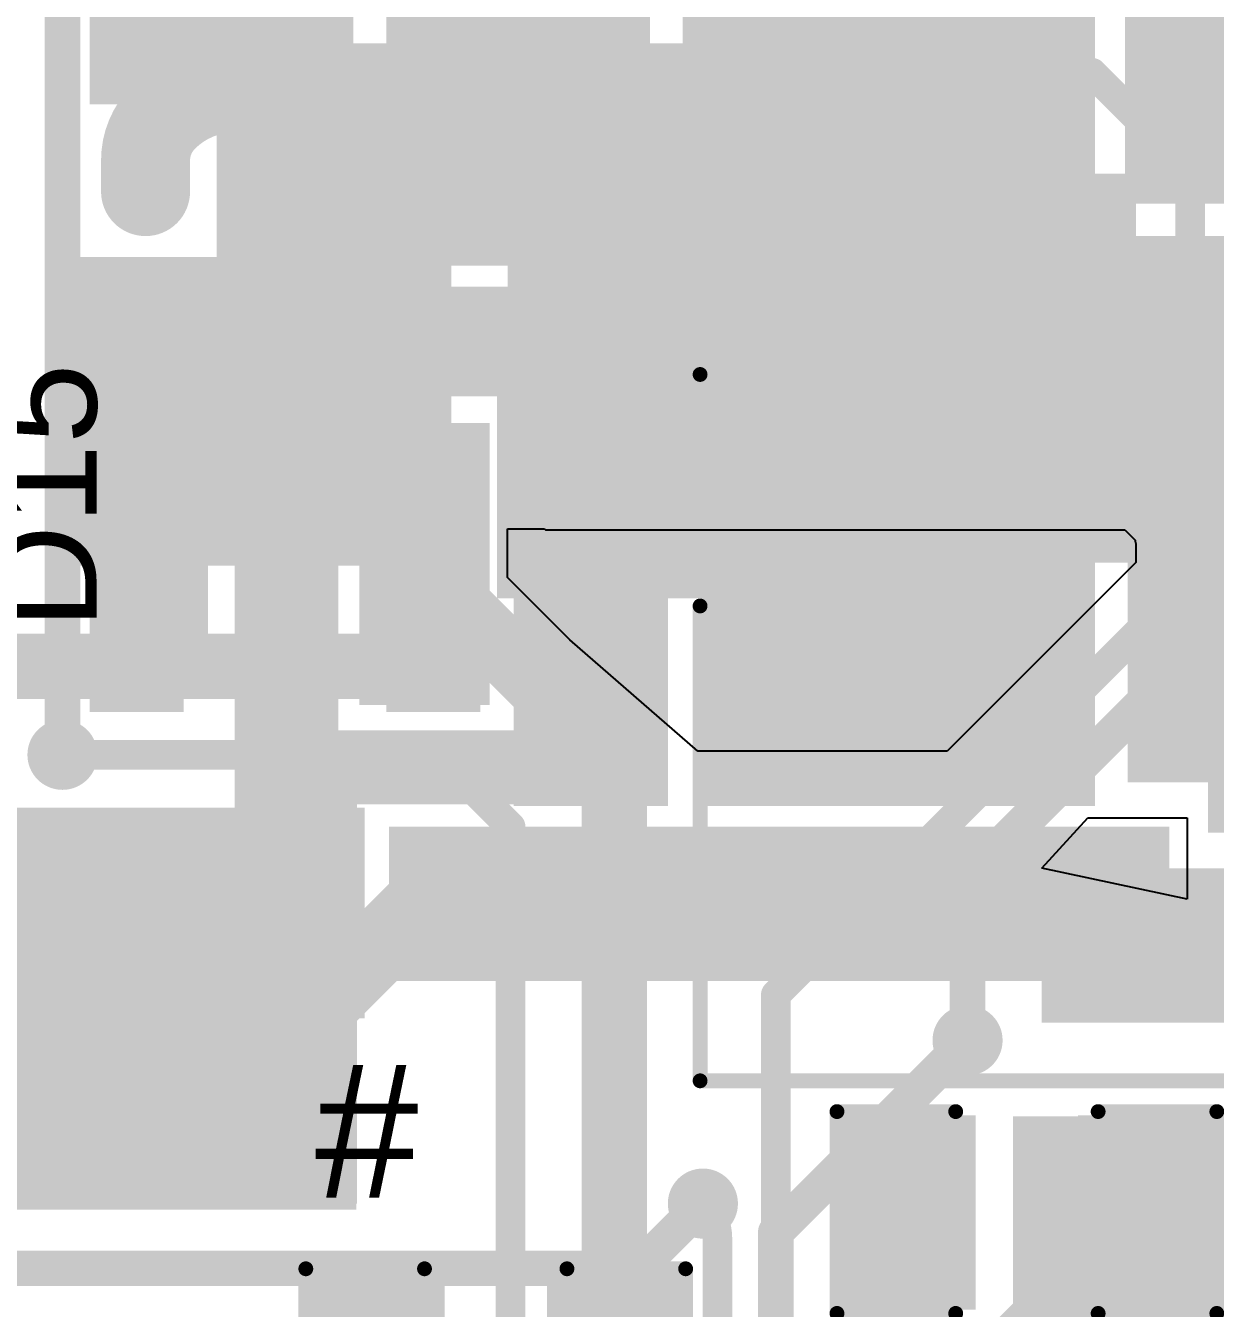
# Model space of a CAD drawing. Header units: millimetres. Extents: x -35.7 to 35.7, y -3.2 to 68.2.
# Drawn here: x 4.64 to 14.82, y 23.61 to 34.59 of the extents above; entities that cross this region are included whole.
import ezdxf

# ---------------------------------------------------------------- set-up
doc = ezdxf.new("R2010")
doc.units = ezdxf.units.MM
for name, color, linetype in [('BottomLayer', 5, 'Continuous'), ('BottomPaste', 16, 'Continuous'), ('BottomSolder', 6, 'Continuous'), ('Mechanical2', 216, 'Continuous'), ('TopLayer', 1, 'Continuous'), ('TopOverlay', 2, 'Continuous'), ('TopPaste', 8, 'Continuous'), ('TopSolder', 216, 'Continuous'), ('ViaHoleLayer', 16, 'Continuous')]:
    doc.layers.add(name, color=color, linetype=linetype)
doc.styles.add('Arial', font='', dxfattribs={"height": 0.2})
doc.styles.get('Arial').set_extended_font_data('Arial')

# ---------------------------------------------------------------- blocks, each defined once
blk = doc.blocks.new('RES0603_B_42')
at = {"layer": 'BottomLayer'}
for points in [[(-1.143, -0.4445), (-1.143, 0.4445), (-0.3810000000000001, 0.4445), (-0.3809999999999999, -0.4445)], [(0.3810000000000001, -0.4445), (0.3809999999999999, 0.4445), (1.143, 0.4445), (1.143, -0.4445)]]:
    blk.add_hatch(color=5, dxfattribs=at).paths.add_polyline_path(points)
at = {"layer": 'BottomPaste'}
for points in [[(-1.143, -0.4445), (-1.143, 0.4445), (-0.3810000000000001, 0.4445), (-0.3809999999999999, -0.4445)], [(0.3810000000000001, -0.4445), (0.3809999999999999, 0.4445), (1.143, 0.4445), (1.143, -0.4445)]]:
    blk.add_hatch(color=16, dxfattribs=at).paths.add_polyline_path(points)
at = {"layer": 'BottomSolder'}
for points in [[(-1.2446, -0.5461), (-1.2446, 0.5460999999999999), (-0.2794, 0.5461), (-0.2793999999999999, -0.5460999999999999)], [(0.2794, -0.5461), (0.2793999999999999, 0.5460999999999999), (1.2446, 0.5461), (1.2446, -0.5460999999999999)]]:
    blk.add_hatch(color=6, dxfattribs=at).paths.add_polyline_path(points)
blk = doc.blocks.new('RES0603_B_46')
at = {"layer": 'BottomLayer'}
for points in [[(-1.143, -0.4445), (-1.143, 0.4445), (-0.3810000000000001, 0.4445), (-0.3809999999999999, -0.4445)], [(0.3810000000000001, -0.4445), (0.3809999999999999, 0.4445), (1.143, 0.4445), (1.143, -0.4445)]]:
    blk.add_hatch(color=5, dxfattribs=at).paths.add_polyline_path(points)
at = {"layer": 'BottomPaste'}
for points in [[(-1.143, -0.4445), (-1.143, 0.4445), (-0.3810000000000001, 0.4445), (-0.3809999999999999, -0.4445)], [(0.3810000000000001, -0.4445), (0.3809999999999999, 0.4445), (1.143, 0.4445), (1.143, -0.4445)]]:
    blk.add_hatch(color=16, dxfattribs=at).paths.add_polyline_path(points)
at = {"layer": 'BottomSolder'}
for points in [[(-1.2446, -0.5461), (-1.2446, 0.5460999999999999), (-0.2794, 0.5461), (-0.2793999999999999, -0.5460999999999999)], [(0.2794, -0.5461), (0.2793999999999999, 0.5460999999999999), (1.2446, 0.5461), (1.2446, -0.5460999999999999)]]:
    blk.add_hatch(color=6, dxfattribs=at).paths.add_polyline_path(points)
blk = doc.blocks.new('AO4882_MS_B_50')
at = {"layer": 'BottomLayer'}
for points in [[(-3.70000022, 2.2049994), (-1.49999954, 2.2049994), (-1.49999954, 1.6050006), (-3.70000022, 1.6050006)], [(1.49999954, 2.2049994), (3.70000022, 2.2049994), (3.70000022, 1.6050006), (1.49999954, 1.6050006)], [(-3.70000022, 0.9349994), (-1.49999954, 0.9349994), (-1.49999954, 0.3350006), (-3.70000022, 0.3350006)], [(1.49999954, 0.9349994), (3.70000022, 0.9349994), (3.70000022, 0.3350006), (1.49999954, 0.3350006)], [(-3.70000022, -0.3350006), (-1.49999954, -0.3350006), (-1.49999954, -0.9349994), (-3.70000022, -0.9349994)], [(1.49999954, -0.3350006), (3.70000022, -0.3350006), (3.70000022, -0.9349994), (1.49999954, -0.9349994)], [(-3.70000022, -1.6050006), (-1.49999954, -1.6050006), (-1.49999954, -2.2049994), (-3.70000022, -2.2049994)], [(1.49999954, -1.6050006), (3.70000022, -1.6050006), (3.70000022, -2.2049994), (1.49999954, -2.2049994)]]:
    blk.add_hatch(color=5, dxfattribs=at).paths.add_polyline_path(points)
at = {"layer": 'BottomPaste'}
for points in [[(-3.70000022, 2.2049994), (-1.49999954, 2.2049994), (-1.49999954, 1.6050006), (-3.70000022, 1.6050006)], [(1.49999954, 2.2049994), (3.70000022, 2.2049994), (3.70000022, 1.6050006), (1.49999954, 1.6050006)], [(-3.70000022, 0.9349994), (-1.49999954, 0.9349994), (-1.49999954, 0.3350006), (-3.70000022, 0.3350006)], [(1.49999954, 0.9349994), (3.70000022, 0.9349994), (3.70000022, 0.3350006), (1.49999954, 0.3350006)], [(-3.70000022, -0.3350006), (-1.49999954, -0.3350006), (-1.49999954, -0.9349994), (-3.70000022, -0.9349994)], [(1.49999954, -0.3350006), (3.70000022, -0.3350006), (3.70000022, -0.9349994), (1.49999954, -0.9349994)], [(-3.70000022, -1.6050006), (-1.49999954, -1.6050006), (-1.49999954, -2.2049994), (-3.70000022, -2.2049994)], [(1.49999954, -1.6050006), (3.70000022, -1.6050006), (3.70000022, -2.2049994), (1.49999954, -2.2049994)]]:
    blk.add_hatch(color=16, dxfattribs=at).paths.add_polyline_path(points)
at = {"layer": 'BottomSolder'}
for points in [[(-3.80160022, 2.3065994), (-1.39839954, 2.3065994), (-1.39839954, 1.5034006), (-3.80160022, 1.5034006)], [(1.39839954, 2.3065994), (3.80160022, 2.3065994), (3.80160022, 1.5034006), (1.39839954, 1.5034006)], [(-3.80160022, 1.0365994), (-1.39839954, 1.0365994), (-1.39839954, 0.2334006), (-3.80160022, 0.2334006)], [(1.39839954, 1.0365994), (3.80160022, 1.0365994), (3.80160022, 0.2334006), (1.39839954, 0.2334006)], [(-3.80160022, -0.2334006), (-1.39839954, -0.2334006), (-1.39839954, -1.0365994), (-3.80160022, -1.0365994)], [(1.39839954, -0.2334006), (3.80160022, -0.2334006), (3.80160022, -1.0365994), (1.39839954, -1.0365994)], [(-3.80160022, -1.5034006), (-1.39839954, -1.5034006), (-1.39839954, -2.3065994), (-3.80160022, -2.3065994)], [(1.39839954, -1.5034006), (3.80160022, -1.5034006), (3.80160022, -2.3065994), (1.39839954, -2.3065994)]]:
    blk.add_hatch(color=6, dxfattribs=at).paths.add_polyline_path(points)
blk = doc.blocks.new('CRS01_TE85L_Q_M__B_58')
at = {"layer": 'BottomLayer'}
for points in [[(-1.99999727, 0.6000000699999999), (-0.79999713, 0.6000000699999999), (-0.79999713, -0.6000000699999999), (-1.99999727, -0.6000000699999999)], [(0.8000022099999999, 0.6000000699999999), (2.00000235, 0.6000000699999999), (2.00000235, -0.6000000699999999), (0.8000022099999999, -0.6000000699999999)]]:
    blk.add_hatch(color=5, dxfattribs=at).paths.add_polyline_path(points)
at = {"layer": 'BottomPaste'}
for points in [[(-1.99999727, 0.6000000699999999), (-0.79999713, 0.6000000699999999), (-0.79999713, -0.6000000699999999), (-1.99999727, -0.6000000699999999)], [(0.8000022099999999, 0.6000000699999999), (2.00000235, 0.6000000699999999), (2.00000235, -0.6000000699999999), (0.8000022099999999, -0.6000000699999999)]]:
    blk.add_hatch(color=16, dxfattribs=at).paths.add_polyline_path(points)
at = {"layer": 'BottomSolder'}
for points in [[(-2.10159727, 0.7016000699999999), (-0.69839713, 0.7016000699999999), (-0.69839713, -0.7016000699999999), (-2.10159727, -0.7016000699999999)], [(0.69840221, 0.7016000699999999), (2.10160235, 0.7016000699999999), (2.10160235, -0.7016000699999999), (0.69840221, -0.7016000699999999)]]:
    blk.add_hatch(color=6, dxfattribs=at).paths.add_polyline_path(points)
blk = doc.blocks.new('CAP0805_70')
at = {"layer": 'TopLayer'}
for points in [[(-1.524, 0.7619999999999999), (-0.508, 0.7619999999999999), (-0.508, -0.7619999999999999), (-1.524, -0.7619999999999999)], [(0.508, 0.7619999999999999), (1.524, 0.7619999999999999), (1.524, -0.7619999999999999), (0.508, -0.7619999999999999)]]:
    blk.add_hatch(color=1, dxfattribs=at).paths.add_polyline_path(points)
at = {"layer": 'TopPaste'}
for points in [[(-1.524, 0.7619999999999999), (-0.508, 0.7619999999999999), (-0.508, -0.7619999999999999), (-1.524, -0.7619999999999999)], [(0.508, 0.7619999999999999), (1.524, 0.7619999999999999), (1.524, -0.7619999999999999), (0.508, -0.7619999999999999)]]:
    blk.add_hatch(color=8, dxfattribs=at).paths.add_polyline_path(points)
at = {"layer": 'TopSolder'}
for points in [[(-1.59399986, 0.8319998599999999), (-0.4380001399999999, 0.8319998599999999), (-0.4380001399999999, -0.8319998599999999), (-1.59399986, -0.8319998599999999)], [(0.4380001399999999, 0.8319998599999999), (1.59399986, 0.8319998599999999), (1.59399986, -0.8319998599999999), (0.4380001399999999, -0.8319998599999999)]]:
    blk.add_hatch(color=216, dxfattribs=at).paths.add_polyline_path(points)
at = {"layer": 'TopOverlay', "const_width": 0.127}
for points in [[(-1.6256, -0.8636), (-1.6256, 0.8636)], [(-1.6256, 0.8636), (-0.6096, 0.8636)], [(0.6096, 0.8636), (1.6256, 0.8636)], [(1.6256, -0.8636), (1.6256, 0.8636)], [(-1.6256, -0.8636), (-0.6096, -0.8636)], [(0.6096, -0.8636), (1.6256, -0.8636)]]:
    blk.add_lwpolyline(points, dxfattribs=at)
at = {"layer": 'TopOverlay', "const_width": 0.0635}
for points in [[(-1.65735, 0.8636, 1), (-1.59385, 0.8636, 1)], [(-1.65735, 0.8636, 1), (-1.59385, 0.8636, 1)], [(-0.64135, 0.8636, 1), (-0.57785, 0.8636, 1)], [(0.57785, 0.8636, 1), (0.64135, 0.8636, 1)], [(1.59385, 0.8636, 1), (1.65735, 0.8636, 1)], [(1.59385, 0.8636, 1), (1.65735, 0.8636, 1)], [(-1.65735, -0.8636, 1), (-1.59385, -0.8636, 1)], [(-1.65735, -0.8636, 1), (-1.59385, -0.8636, 1)], [(-0.64135, -0.8636, 1), (-0.57785, -0.8636, 1)], [(0.57785, -0.8636, 1), (0.64135, -0.8636, 1)], [(1.59385, -0.8636, 1), (1.65735, -0.8636, 1)], [(1.59385, -0.8636, 1), (1.65735, -0.8636, 1)]]:
    blk.add_lwpolyline(points, format="xyb", close=True, dxfattribs=at)
blk = doc.blocks.new('CAP0805_71')
at = {"layer": 'TopLayer'}
for points in [[(-1.524, 0.7619999999999999), (-0.508, 0.7619999999999999), (-0.508, -0.7619999999999999), (-1.524, -0.7619999999999999)], [(0.508, 0.7619999999999999), (1.524, 0.7619999999999999), (1.524, -0.7619999999999999), (0.508, -0.7619999999999999)]]:
    blk.add_hatch(color=1, dxfattribs=at).paths.add_polyline_path(points)
at = {"layer": 'TopPaste'}
for points in [[(-1.524, 0.7619999999999999), (-0.508, 0.7619999999999999), (-0.508, -0.7619999999999999), (-1.524, -0.7619999999999999)], [(0.508, 0.7619999999999999), (1.524, 0.7619999999999999), (1.524, -0.7619999999999999), (0.508, -0.7619999999999999)]]:
    blk.add_hatch(color=8, dxfattribs=at).paths.add_polyline_path(points)
at = {"layer": 'TopSolder'}
for points in [[(-1.59399986, 0.8319998599999999), (-0.4380001399999999, 0.8319998599999999), (-0.4380001399999999, -0.8319998599999999), (-1.59399986, -0.8319998599999999)], [(0.4380001399999999, 0.8319998599999999), (1.59399986, 0.8319998599999999), (1.59399986, -0.8319998599999999), (0.4380001399999999, -0.8319998599999999)]]:
    blk.add_hatch(color=216, dxfattribs=at).paths.add_polyline_path(points)
at = {"layer": 'TopOverlay', "const_width": 0.127}
for points in [[(-0.6096, 0.8636), (-1.6256, 0.8636)], [(-1.6256, 0.8636), (-1.6256, -0.8636)], [(1.6256, 0.8636), (0.6096, 0.8636)], [(1.6256, 0.8636), (1.6256, -0.8636)], [(-0.6096, -0.8636), (-1.6256, -0.8636)], [(1.6256, -0.8636), (0.6096, -0.8636)]]:
    blk.add_lwpolyline(points, dxfattribs=at)
at = {"layer": 'TopOverlay', "const_width": 0.0635}
for points in [[(-1.65735, 0.8636, 1), (-1.59385, 0.8636, 1)], [(-1.65735, 0.8636, 1), (-1.59385, 0.8636, 1)], [(-0.64135, 0.8636, 1), (-0.57785, 0.8636, 1)], [(0.57785, 0.8636, 1), (0.64135, 0.8636, 1)], [(1.59385, 0.8636, 1), (1.65735, 0.8636, 1)], [(1.59385, 0.8636, 1), (1.65735, 0.8636, 1)], [(-1.65735, -0.8636, 1), (-1.59385, -0.8636, 1)], [(-1.65735, -0.8636, 1), (-1.59385, -0.8636, 1)], [(-0.64135, -0.8636, 1), (-0.57785, -0.8636, 1)], [(0.57785, -0.8636, 1), (0.64135, -0.8636, 1)], [(1.59385, -0.8636, 1), (1.65735, -0.8636, 1)], [(1.59385, -0.8636, 1), (1.65735, -0.8636, 1)]]:
    blk.add_lwpolyline(points, format="xyb", close=True, dxfattribs=at)
blk = doc.blocks.new('VKME1451J221MV_105')
at = {"layer": 'TopLayer'}
blk.add_hatch(color=1, dxfattribs=at).paths.add_polyline_path([(-2.2498685, -0.8250047000000001), (-6.749859499999999, -0.8250046999999997), (-6.749859499999999, 0.8250047000000001), (-2.2498685, 0.8250046999999997)])
at = {"layer": 'TopPaste'}
blk.add_hatch(color=8, dxfattribs=at).paths.add_polyline_path([(-2.2498685, -0.8250047000000001), (-6.749859499999999, -0.8250046999999997), (-6.749859499999999, 0.8250047000000001), (-2.2498685, 0.8250046999999997)])
at = {"layer": 'TopSolder'}
blk.add_hatch(color=216, dxfattribs=at).paths.add_polyline_path([(-2.1482685, -0.9266047000000003), (-6.8514595, -0.9266046999999996), (-6.8514595, 0.9266047000000003), (-2.1482685, 0.9266046999999996)])
at = {"layer": 'TopOverlay', "const_width": 0.127}
for points in [[(-5.11202432, 0.9905999999999999), (-5.11202432, 5.0546)], [(-5.11202432, -5.0546), (-5.11202432, -0.9905999999999999)], [(-5.11202432, -5.0546), (2.69466568, -5.0546)]]:
    blk.add_lwpolyline(points, dxfattribs=at)
at = {"layer": 'TopOverlay', "const_width": 0.0635}
for points in [[(-5.143774319999999, 0.9905999999999999, 1), (-5.080274319999999, 0.9905999999999999, 1)], [(-5.143774319999999, -0.9905999999999999, 1), (-5.080274319999999, -0.9905999999999999, 1)], [(-5.143774319999999, -5.0546, 1), (-5.080274319999999, -5.0546, 1)], [(-5.143774319999999, -5.0546, 1), (-5.080274319999999, -5.0546, 1)]]:
    blk.add_lwpolyline(points, format="xyb", close=True, dxfattribs=at)
blk = doc.blocks.new('RES_2512_B_146')
at = {"layer": 'BottomLayer'}
for points in [[(-4.04999825, 1.70000041), (-2.44999891, 1.70000041), (-2.44999891, -1.70000041), (-4.04999825, -1.70000041)], [(2.45000145, 1.70000041), (4.050000789999999, 1.70000041), (4.050000789999999, -1.70000041), (2.45000145, -1.70000041)]]:
    blk.add_hatch(color=5, dxfattribs=at).paths.add_polyline_path(points)
at = {"layer": 'BottomPaste'}
for points in [[(-4.04999825, 1.70000041), (-2.44999891, 1.70000041), (-2.44999891, -1.70000041), (-4.04999825, -1.70000041)], [(2.45000145, 1.70000041), (4.050000789999999, 1.70000041), (4.050000789999999, -1.70000041), (2.45000145, -1.70000041)]]:
    blk.add_hatch(color=16, dxfattribs=at).paths.add_polyline_path(points)
at = {"layer": 'BottomSolder'}
for points in [[(-4.15159825, 1.80160041), (-2.34839891, 1.80160041), (-2.34839891, -1.80160041), (-4.15159825, -1.80160041)], [(2.34840145, 1.80160041), (4.15160079, 1.80160041), (4.15160079, -1.80160041), (2.34840145, -1.80160041)]]:
    blk.add_hatch(color=6, dxfattribs=at).paths.add_polyline_path(points)

msp = doc.modelspace()

# ---------------------------------------------------------------- hatches: boundary and pattern name
at = {"layer": 'BottomLayer'}
for points in [[(5.2832, 34.0106), (7.442199999999999, 34.0106), (7.442199999999999, 36.8046), (5.2832, 36.8046)], [(7.772399999999999, 32.5374), (9.9822, 32.5374), (9.9822, 36.3474), (7.772399999999999, 36.3474)], [(10.2616, 33.0697586), (13.7922, 33.0697586), (13.7922, 35.5346), (10.2616, 35.5346)], [(14.0462, 33.0697586), (18.0594, 33.0697586), (18.0594, 35.5346), (14.0462, 35.5346)], [(6.2738, 32.5374), (9.9822, 32.5374), (9.9822, 33.7312), (6.2738, 33.7312)], [(10.414, 27.9146), (13.7922, 27.9146), (13.7922, 32.7914), (10.414, 32.7914)], [(14.0716, 28.1178), (18.0086, 28.1178), (18.0086, 32.7914), (14.0716, 32.7914)], [(14.7574, 27.686), (18.0848, 27.686), (18.0848, 32.7914), (14.7574, 32.7914)], [(5.2832, 28.829), (6.1976, 28.829), (6.1976, 32.3596), (5.2832, 32.3596)], [(10.99820254, 31.41979746), (10.99820254, 32.35959746), (5.30860254, 32.35959746), (5.30860254, 31.41979746)], [(6.4262, 26.2128), (7.315199999999999, 26.2128), (7.315199999999999, 31.242), (6.4262, 31.242)], [(7.492999999999999, 28.7782), (8.6106, 28.7782), (8.6106, 31.1912), (7.492999999999999, 31.1912)], [(8.813799999999999, 27.9146), (10.1346, 27.9146), (10.1346, 31.1912), (8.813799999999999, 31.1912)], [(7.472845099999999, 24.51100254), (7.472845099999999, 27.97680206), (6.42619746, 27.97680206), (6.42619746, 24.51100254)], [(7.467599999999999, 24.4602), (7.467599999999999, 27.79899952), (3.9624, 27.79899952), (3.9624, 24.4602)], [(7.746999999999999, 26.416), (14.4272, 26.416), (14.4272, 27.7368), (7.746999999999999, 27.7368)]]:
    msp.add_hatch(color=5, dxfattribs=at).paths.add_polyline_path(points)
h = msp.add_hatch(color=5, dxfattribs=at)
edge = h.paths.add_edge_path()
edge.add_arc((11.5824, 34.1884), 0.2999994, 0, 360)
h = msp.add_hatch(color=5, dxfattribs=at)
edge = h.paths.add_edge_path()
edge.add_arc((5.6642, 33.1724), 0.2999994, 0, 360)
h = msp.add_hatch(color=5, dxfattribs=at)
edge = h.paths.add_edge_path()
edge.add_arc((6.604, 33.02), 0.2999994, 0, 360)
h = msp.add_hatch(color=5, dxfattribs=at)
edge = h.paths.add_edge_path()
edge.add_arc((7.264399999999999, 33.02), 0.2999994, 0, 360)
h = msp.add_hatch(color=5, dxfattribs=at)
edge = h.paths.add_edge_path()
edge.add_arc((7.924799999999999, 33.02), 0.2999994, 0, 360)
h = msp.add_hatch(color=5, dxfattribs=at)
edge = h.paths.add_edge_path()
edge.add_arc((7.792999399999999, 29.109162), 0.2999994, 0, 360)
h = msp.add_hatch(color=5, dxfattribs=at)
edge = h.paths.add_edge_path()
edge.add_arc((4.953, 28.3519626), 0.2999994, 0, 360)
h = msp.add_hatch(color=5, dxfattribs=at)
edge = h.paths.add_edge_path()
edge.add_arc((8.102599999999999, 27.1526), 0.2999994, 0, 360)
h = msp.add_hatch(color=5, dxfattribs=at)
edge = h.paths.add_edge_path()
edge.add_arc((13.9954, 27.1526), 0.2999994, 0, 360)
h = msp.add_hatch(color=5, dxfattribs=at)
edge = h.paths.add_edge_path()
edge.add_arc((12.7, 25.908), 0.2999994, 0, 360)
h = msp.add_hatch(color=5, dxfattribs=at)
edge = h.paths.add_edge_path()
edge.add_arc((10.4345994, 24.511), 0.2999994, 0, 360)
at = {"layer": 'BottomSolder'}
h = msp.add_hatch(color=6, dxfattribs=at)
edge = h.paths.add_edge_path()
edge.add_arc((11.5824, 34.1884), 0.1499997, 0, 360)
h = msp.add_hatch(color=6, dxfattribs=at)
edge = h.paths.add_edge_path()
edge.add_arc((5.6642, 33.1724), 0.1499997, 0, 360)
h = msp.add_hatch(color=6, dxfattribs=at)
edge = h.paths.add_edge_path()
edge.add_arc((6.604, 33.02), 0.1499997, 0, 360)
h = msp.add_hatch(color=6, dxfattribs=at)
edge = h.paths.add_edge_path()
edge.add_arc((7.264399999999999, 33.02), 0.1499997, 0, 360)
h = msp.add_hatch(color=6, dxfattribs=at)
edge = h.paths.add_edge_path()
edge.add_arc((7.924799999999999, 33.02), 0.1499997, 0, 360)
h = msp.add_hatch(color=6, dxfattribs=at)
edge = h.paths.add_edge_path()
edge.add_arc((7.792999399999999, 29.109162), 0.1499997, 0, 360)
h = msp.add_hatch(color=6, dxfattribs=at)
edge = h.paths.add_edge_path()
edge.add_arc((4.953, 28.3519626), 0.1499997, 0, 360)
h = msp.add_hatch(color=6, dxfattribs=at)
edge = h.paths.add_edge_path()
edge.add_arc((8.102599999999999, 27.1526), 0.1499997, 0, 360)
h = msp.add_hatch(color=6, dxfattribs=at)
edge = h.paths.add_edge_path()
edge.add_arc((13.9954, 27.1526), 0.1499997, 0, 360)
h = msp.add_hatch(color=6, dxfattribs=at)
edge = h.paths.add_edge_path()
edge.add_arc((12.7, 25.908), 0.1499997, 0, 360)
h = msp.add_hatch(color=6, dxfattribs=at)
edge = h.paths.add_edge_path()
edge.add_arc((10.4345994, 24.511), 0.1499997, 0, 360)
at = {"layer": 'TopLayer'}
h = msp.add_hatch(color=1, dxfattribs=at)
edge = h.paths.add_edge_path()
edge.add_arc((11.5824, 34.1884), 0.2999994, 0, 360)
for points in [[(8.762999999999998, 29.9974), (11.049, 29.9974), (11.049, 34.4424), (8.762999999999998, 34.4424)], [(6.35, 30.8356), (8.2804, 30.8356), (8.2804, 33.35019999999999), (6.35, 33.35019999999999)], [(8.7884, 29.99739746), (14.14061688, 29.99739746), (14.14061688, 33.32479746), (8.7884, 33.32479746)], [(8.28040254, 29.97200254), (8.28040254, 32.61360254), (4.97840254, 32.61360254), (4.97840254, 29.97200254)], [(13.335, 26.0604), (20.8026, 26.0604), (20.8026, 27.3812), (13.335, 27.3812)], [(13.08824408, 23.5298361), (14.7574, 23.5298361), (14.7574, 25.2570361), (13.08824408, 25.2570361)]]:
    msp.add_hatch(color=1, dxfattribs=at).paths.add_polyline_path(points)
h = msp.add_hatch(color=1, dxfattribs=at)
edge = h.paths.add_edge_path()
edge.add_arc((5.6642, 33.1724), 0.2999994, 0, 360)
h = msp.add_hatch(color=1, dxfattribs=at)
edge = h.paths.add_edge_path()
edge.add_arc((6.604, 33.02), 0.2999994, 0, 360)
h = msp.add_hatch(color=1, dxfattribs=at)
edge = h.paths.add_edge_path()
edge.add_arc((7.264399999999999, 33.02), 0.2999994, 0, 360)
h = msp.add_hatch(color=1, dxfattribs=at)
edge = h.paths.add_edge_path()
edge.add_arc((7.924799999999999, 33.02), 0.2999994, 0, 360)
h = msp.add_hatch(color=1, dxfattribs=at)
edge = h.paths.add_edge_path()
edge.add_arc((7.792999399999999, 29.109162), 0.2999994, 0, 360)
h = msp.add_hatch(color=1, dxfattribs=at)
edge = h.paths.add_edge_path()
edge.add_arc((4.953, 28.3519626), 0.2999994, 0, 360)
h = msp.add_hatch(color=1, dxfattribs=at)
edge = h.paths.add_edge_path()
edge.add_arc((8.102599999999999, 27.1526), 0.2999994, 0, 360)
h = msp.add_hatch(color=1, dxfattribs=at)
edge = h.paths.add_edge_path()
edge.add_arc((13.9954, 27.1526), 0.2999994, 0, 360)
h = msp.add_hatch(color=1, dxfattribs=at)
edge = h.paths.add_edge_path()
edge.add_arc((12.7, 25.908), 0.2999994, 0, 360)
h = msp.add_hatch(color=1, dxfattribs=at)
edge = h.paths.add_edge_path()
edge.add_arc((10.4345994, 24.511), 0.2999994, 0, 360)
at = {"layer": 'TopSolder'}
h = msp.add_hatch(color=216, dxfattribs=at)
edge = h.paths.add_edge_path()
edge.add_arc((11.5824, 34.1884), 0.1499997, 0, 360)
h = msp.add_hatch(color=216, dxfattribs=at)
edge = h.paths.add_edge_path()
edge.add_arc((5.6642, 33.1724), 0.1499997, 0, 360)
h = msp.add_hatch(color=216, dxfattribs=at)
edge = h.paths.add_edge_path()
edge.add_arc((6.604, 33.02), 0.1499997, 0, 360)
h = msp.add_hatch(color=216, dxfattribs=at)
edge = h.paths.add_edge_path()
edge.add_arc((7.264399999999999, 33.02), 0.1499997, 0, 360)
h = msp.add_hatch(color=216, dxfattribs=at)
edge = h.paths.add_edge_path()
edge.add_arc((7.924799999999999, 33.02), 0.1499997, 0, 360)
h = msp.add_hatch(color=216, dxfattribs=at)
edge = h.paths.add_edge_path()
edge.add_arc((7.792999399999999, 29.109162), 0.1499997, 0, 360)
h = msp.add_hatch(color=216, dxfattribs=at)
edge = h.paths.add_edge_path()
edge.add_arc((4.953, 28.3519626), 0.1499997, 0, 360)
h = msp.add_hatch(color=216, dxfattribs=at)
edge = h.paths.add_edge_path()
edge.add_arc((8.102599999999999, 27.1526), 0.1499997, 0, 360)
h = msp.add_hatch(color=216, dxfattribs=at)
edge = h.paths.add_edge_path()
edge.add_arc((13.9954, 27.1526), 0.1499997, 0, 360)
h = msp.add_hatch(color=216, dxfattribs=at)
edge = h.paths.add_edge_path()
edge.add_arc((12.7, 25.908), 0.1499997, 0, 360)
h = msp.add_hatch(color=216, dxfattribs=at)
edge = h.paths.add_edge_path()
edge.add_arc((10.4345994, 24.511), 0.1499997, 0, 360)
at = {"layer": 'ViaHoleLayer'}
h = msp.add_hatch(color=16, dxfattribs=at)
edge = h.paths.add_edge_path()
edge.add_arc((11.5824, 34.1884), 0.1499997, 0, 360)
h = msp.add_hatch(color=16, dxfattribs=at)
edge = h.paths.add_edge_path()
edge.add_arc((5.6642, 33.1724), 0.1499997, 0, 360)
h = msp.add_hatch(color=16, dxfattribs=at)
edge = h.paths.add_edge_path()
edge.add_arc((6.604, 33.02), 0.1499997, 0, 360)
h = msp.add_hatch(color=16, dxfattribs=at)
edge = h.paths.add_edge_path()
edge.add_arc((7.264399999999999, 33.02), 0.1499997, 0, 360)
h = msp.add_hatch(color=16, dxfattribs=at)
edge = h.paths.add_edge_path()
edge.add_arc((7.924799999999999, 33.02), 0.1499997, 0, 360)
h = msp.add_hatch(color=16, dxfattribs=at)
edge = h.paths.add_edge_path()
edge.add_arc((7.792999399999999, 29.109162), 0.1499997, 0, 360)
h = msp.add_hatch(color=16, dxfattribs=at)
edge = h.paths.add_edge_path()
edge.add_arc((4.953, 28.3519626), 0.1499997, 0, 360)
h = msp.add_hatch(color=16, dxfattribs=at)
edge = h.paths.add_edge_path()
edge.add_arc((8.102599999999999, 27.1526), 0.1499997, 0, 360)
h = msp.add_hatch(color=16, dxfattribs=at)
edge = h.paths.add_edge_path()
edge.add_arc((13.9954, 27.1526), 0.1499997, 0, 360)
h = msp.add_hatch(color=16, dxfattribs=at)
edge = h.paths.add_edge_path()
edge.add_arc((12.7, 25.908), 0.1499997, 0, 360)
h = msp.add_hatch(color=16, dxfattribs=at)
edge = h.paths.add_edge_path()
edge.add_arc((10.4345994, 24.511), 0.1499997, 0, 360)

# ---------------------------------------------------------------- linework, layer by layer
at = {"layer": 'BottomLayer'}
for points, const_width in [([(4.953, 28.3519626), (4.953, 41.0464)], 0.3048), ([(9.440900599999999, 29.8117006), (9.5504, 29.9212)], 0.3809999999999999), ([(9.440900599999999, 28.62038472), (9.440900599999999, 29.8117006)], 0.3809999999999999), ([(9.21771588, 28.3972), (9.440900599999999, 28.62038472)], 0.3809999999999999), ([(7.010400000000001, 28.2448), (9.21771588, 28.2448)], 0.635), ([(5.25416272, 26.99900112), (5.94764368, 26.99900112)], 0.5588), ([(11.0588425, 24.2668425), (12.7, 25.908)], 0.3048), ([(5.257797459999999, 24.91739746), (5.2578, 24.9174)], 0.5588), ([(0.7874, 24.73959746), (5.257797459999999, 24.73959746)], 0.5588), ([(9.880597459999999, 23.95699806), (10.4345994, 24.511)], 0.3048), ([(11.0588425, 22.39296004), (11.0588425, 24.2668425)], 0.3048), ([(1.6002, 23.95699806), (9.880597459999999, 23.95699806)], 0.3048)]:
    msp.add_lwpolyline(points, dxfattribs=dict(at, const_width=const_width))
for points, const_width in [([(9.45515, 29.9212, 1), (9.645649999999998, 29.9212, 1)], 0.1905), ([(9.345650599999999, 29.8117006, 1), (9.536150600000001, 29.8117006, 1)], 0.1905), ([(9.345650599999999, 29.8117006, 1), (9.536150600000001, 29.8117006, 1)], 0.1905), ([(9.345650599999999, 28.62038472, 1), (9.536150600000001, 28.62038472, 1)], 0.1905), ([(9.345650599999999, 28.62038472, 1), (9.536150600000001, 28.62038472, 1)], 0.1905), ([(6.851649999999999, 28.2448, 1), (7.169149999999999, 28.2448, 1)], 0.3175), ([(9.058965879999999, 28.2448, 1), (9.37646588, 28.2448, 1)], 0.3175), ([(9.122465879999998, 28.3972, 1), (9.312965879999998, 28.3972, 1)], 0.1905), ([(4.8768, 28.3519626, 1), (5.0292, 28.3519626, 1)], 0.1524), ([(5.11446272, 26.99900112, 1), (5.39386272, 26.99900112, 1)], 0.2794), ([(5.80794368, 26.99900112, 1), (6.087343679999999, 26.99900112, 1)], 0.2794), ([(12.6238, 25.908, 1), (12.7762, 25.908, 1)], 0.1524), ([(5.11809746, 24.91739746, 1), (5.397497459999999, 24.91739746, 1)], 0.2794), ([(5.1181, 24.9174, 1), (5.3975, 24.9174, 1)], 0.2794), ([(5.11809746, 24.73959746, 1), (5.397497459999999, 24.73959746, 1)], 0.2794), ([(10.3583994, 24.511, 1), (10.5107994, 24.511, 1)], 0.1524), ([(10.9826425, 24.2668425, 1), (11.1350425, 24.2668425, 1)], 0.1524), ([(10.9826425, 24.2668425, 1), (11.1350425, 24.2668425, 1)], 0.1524), ([(9.804397459999999, 23.95699806, 1), (9.956797459999999, 23.95699806, 1)], 0.1524), ([(9.804397459999999, 23.95699806, 1), (9.956797459999999, 23.95699806, 1)], 0.1524)]:
    msp.add_lwpolyline(points, format="xyb", close=True, dxfattribs=dict(at, const_width=const_width))
at = {"layer": 'Mechanical2', "const_width": 0.3809999999999999}
msp.add_lwpolyline([(35.50000012, 32.5000112, 1), (-35.50000012, 32.5000112, 1)], format="xyb", close=True, dxfattribs=at)
at = {"layer": 'TopLayer'}
for p, q in [((8.76299492, 30.28463844), (9.080253619999999, 30.28464098)), ((8.762999999999998, 29.86924684), (8.76299492, 30.28463844)), ((9.080253619999999, 30.28464098), (9.088097139999999, 30.27679745999999)), ((9.088097139999999, 30.27679745999999), (9.088097139999999, 30.2768)), ((9.088097139999999, 30.2768), (14.04613904, 30.2768)), ((14.04613904, 30.2768), (14.13437356, 30.1885604)), ((14.13437356, 30.1885604), (14.1359382, 30.18055178)), ((14.1359382, 30.18055178), (14.1359382, 30.18044256)), ((14.1359382, 30.18044256), (14.1406118, 30.15661736)), ((14.1406118, 30.15661736), (14.14061688, 30.15661482)), ((14.14061688, 30.15661482), (14.14061688, 29.99739746)), ((14.14061688, 29.99739746), (12.52621574, 28.38299632)), ((9.29596566, 29.33628118), (8.762999999999998, 29.86924684)), ((10.39187406, 28.38299632), (9.29596566, 29.33628118)), ((12.52621574, 28.38299632), (10.39187406, 28.38299632)), ((13.335, 27.3812), (13.73081582, 27.813)), ((13.73081582, 27.813), (14.5796, 27.813)), ((14.5796, 27.813), (14.5796, 27.11683172)), ((14.5796, 27.11683172), (13.335, 27.3812))]:
    msp.add_line(p, q, dxfattribs=at)
for points, const_width in [([(5.8166, 33.80739999999999, -0.198912367379658), (6.429809339999999, 34.0614)], 0.7619999999999999), ([(5.6642, 33.43947338, -0.198912367379658), (5.8166, 33.80739999999999)], 0.7619999999999999), ([(7.22094822, 26.27094822, -0.198912367379658), (5.424896439999999, 25.527)], 0.635), ([(10.4345994, 24.511, -0.198912367379658), (10.5588435, 24.21104886)], 0.254)]:
    msp.add_lwpolyline(points, format="xyb", dxfattribs=dict(at, const_width=const_width))
for points, const_width in [([(6.429809339999999, 34.0614), (8.72303056, 34.0614)], 0.7619999999999999), ([(11.5824, 34.1884), (13.76680254, 34.1884)], 0.254), ([(13.76680254, 34.1884), (14.605, 33.35020254)], 0.254), ([(5.6642, 33.1724), (5.6642, 33.43947338)], 0.7619999999999999), ([(14.605, 29.845), (14.605, 33.35020254)], 0.254), ([(7.1374, 33.02), (7.82606004, 32.33133995999999)], 0.5588), ([(9.1694, 31.42576138), (9.45852058, 31.1366408)], 0.7619999999999999), ([(6.98500254, 31.29280254), (7.73716258, 30.5406425)], 0.5588), ([(9.45852058, 31.1366408), (10.00412528, 30.5910361)], 0.5588), ([(10.00412528, 30.5910361), (11.42911608, 30.5910361)], 0.5588), ([(7.73716258, 30.23583996), (9.6774, 28.29560254)], 0.5588), ([(12.7, 27.29342268), (15.5194, 30.11282268)], 0.3048), ([(11.0588425, 26.2988425), (14.605, 29.845)], 0.254), ([(4.1656, 29.109162), (7.792999399999999, 29.109162)], 0.5588), ([(9.6774, 23.08944836), (9.6774, 28.29560254)], 0.5588), ([(4.9585626, 28.3519626), (8.1732374, 28.3519626)], 0.254), ([(8.1732374, 28.3519626), (8.7884, 27.73679492)], 0.254), ([(8.7884, 21.8694), (8.7884, 27.73679492)], 0.254), ([(7.22094822, 26.27094822), (8.102599999999999, 27.1526)], 0.635), ([(12.7, 25.908), (12.7, 27.29342268)], 0.3048), ([(11.0588425, 20.94723776), (11.0588425, 26.2988425)], 0.254), ([(2.4384, 25.527), (5.424896439999999, 25.527)], 0.635), ([(11.9126, 24.1554), (12.192, 24.4348)], 0.254), ([(10.5588435, 20.94723776), (10.5588435, 24.21104886)], 0.254), ([(11.9126, 22.7838), (11.9126, 24.1554)], 0.254), ([(12.55884458, 22.94744458), (13.46296012, 23.85156012)], 0.254), ([(13.46296012, 23.85156012), (14.0078968, 23.85156012)], 0.254)]:
    msp.add_lwpolyline(points, dxfattribs=dict(at, const_width=const_width))
for points, const_width in [([(6.23930934, 34.0614, 1), (6.620309339999999, 34.0614, 1)], 0.3809999999999999), ([(6.23930934, 34.0614, 1), (6.620309339999999, 34.0614, 1)], 0.3809999999999999), ([(8.53253056, 34.0614, 1), (8.91353056, 34.0614, 1)], 0.3809999999999999), ([(11.5189, 34.1884, 1), (11.6459, 34.1884, 1)], 0.127), ([(13.70330254, 34.1884, 1), (13.83030254, 34.1884, 1)], 0.127), ([(13.70330254, 34.1884, 1), (13.83030254, 34.1884, 1)], 0.127), ([(5.6261, 33.80739999999999, 1), (6.007099999999999, 33.80739999999999, 1)], 0.3809999999999999), ([(5.6261, 33.80739999999999, 1), (6.007099999999999, 33.80739999999999, 1)], 0.3809999999999999), ([(5.4737, 33.43947338, 1), (5.8547, 33.43947338, 1)], 0.3809999999999999), ([(5.4737, 33.43947338, 1), (5.8547, 33.43947338, 1)], 0.3809999999999999), ([(5.4737, 33.1724, 1), (5.8547, 33.1724, 1)], 0.3809999999999999), ([(14.5415, 33.35020254, 1), (14.6685, 33.35020254, 1)], 0.127), ([(14.5415, 33.35020254, 1), (14.6685, 33.35020254, 1)], 0.127), ([(6.9977, 33.02, 1), (7.277099999999999, 33.02, 1)], 0.2794), ([(7.686360039999999, 32.33133995999999, 1), (7.96576004, 32.33133995999999, 1)], 0.2794), ([(8.9789, 31.42576138, 1), (9.3599, 31.42576138, 1)], 0.3809999999999999), ([(6.84530254, 31.29280254, 1), (7.124702539999999, 31.29280254, 1)], 0.2794), ([(9.26802058, 31.1366408, 1), (9.64902058, 31.1366408, 1)], 0.3809999999999999), ([(9.318820579999999, 31.1366408, 1), (9.59822058, 31.1366408, 1)], 0.2794), ([(9.86442528, 30.5910361, 1), (10.14382528, 30.5910361, 1)], 0.2794), ([(9.86442528, 30.5910361, 1), (10.14382528, 30.5910361, 1)], 0.2794), ([(11.28941608, 30.5910361, 1), (11.56881608, 30.5910361, 1)], 0.2794), ([(7.59746258, 30.5406425, 1), (7.87686258, 30.5406425, 1)], 0.2794), ([(7.59746258, 30.23583996, 1), (7.87686258, 30.23583996, 1)], 0.2794), ([(14.5415, 29.845, 1), (14.6685, 29.845, 1)], 0.127), ([(14.5415, 29.845, 1), (14.6685, 29.845, 1)], 0.127), ([(7.6532994, 29.109162, 1), (7.9326994, 29.109162, 1)], 0.2794), ([(9.5377, 28.29560254, 1), (9.8171, 28.29560254, 1)], 0.2794), ([(9.5377, 28.29560254, 1), (9.8171, 28.29560254, 1)], 0.2794), ([(4.8950626, 28.3519626, 1), (5.0220626, 28.3519626, 1)], 0.127), ([(8.109737399999998, 28.3519626, 1), (8.236737399999999, 28.3519626, 1)], 0.127), ([(8.109737399999998, 28.3519626, 1), (8.236737399999999, 28.3519626, 1)], 0.127), ([(8.7249, 27.73679492, 1), (8.851899999999999, 27.73679492, 1)], 0.127), ([(8.7249, 27.73679492, 1), (8.851899999999999, 27.73679492, 1)], 0.127), ([(7.943849999999999, 27.1526, 1), (8.261349999999998, 27.1526, 1)], 0.3175), ([(12.6238, 27.29342268, 1), (12.7762, 27.29342268, 1)], 0.1524), ([(12.6238, 27.29342268, 1), (12.7762, 27.29342268, 1)], 0.1524), ([(7.062198219999999, 26.27094822, 1), (7.37969822, 26.27094822, 1)], 0.3175), ([(7.062198219999999, 26.27094822, 1), (7.37969822, 26.27094822, 1)], 0.3175), ([(10.9953425, 26.2988425, 1), (11.1223425, 26.2988425, 1)], 0.127), ([(10.9953425, 26.2988425, 1), (11.1223425, 26.2988425, 1)], 0.127), ([(12.6238, 25.908, 1), (12.7762, 25.908, 1)], 0.1524), ([(5.26614644, 25.527, 1), (5.58364644, 25.527, 1)], 0.3175), ([(5.26614644, 25.527, 1), (5.58364644, 25.527, 1)], 0.3175), ([(10.3710994, 24.511, 1), (10.4980994, 24.511, 1)], 0.127), ([(12.1285, 24.4348, 1), (12.2555, 24.4348, 1)], 0.127), ([(10.4953435, 24.21104886, 1), (10.6223435, 24.21104886, 1)], 0.127), ([(10.4953435, 24.21104886, 1), (10.6223435, 24.21104886, 1)], 0.127), ([(11.8491, 24.1554, 1), (11.9761, 24.1554, 1)], 0.127), ([(11.8491, 24.1554, 1), (11.9761, 24.1554, 1)], 0.127), ([(13.39946012, 23.85156012, 1), (13.52646012, 23.85156012, 1)], 0.127), ([(13.39946012, 23.85156012, 1), (13.52646012, 23.85156012, 1)], 0.127), ([(13.9443968, 23.85156012, 1), (14.0713968, 23.85156012, 1)], 0.127)]:
    msp.add_lwpolyline(points, format="xyb", close=True, dxfattribs=dict(at, const_width=const_width))

# ---------------------------------------------------------------- block references
for name, p, rotation in [('AO4882_MS_B_50', (7.492999999999999, 32.52119988), 90), ('CRS01_TE85L_Q_M__B_58', (12.6492, 32.61660228), 270), ('RES0603_B_42', (10.8966, 33.04539999999999), 270), ('RES0603_B_46', (14.859, 33.04539999999999), 270), ('RES_2512_B_146', (5.7367678, 23.749), 270), ('CAP0805_71', (8.6614, 23.08944836), 180)]:
    msp.add_blockref(name, p, dxfattribs=dict(rotation=rotation))
for name, p in [('VKME1451J221MV_105', (15.52258008, 30.6164361)), ('CAP0805_70', (13.208, 24.4348))]:
    msp.add_blockref(name, p)

# ---------------------------------------------------------------- texts
at = {"layer": 'TopOverlay', "style": 'Arial'}
for s, height, rotation, p in [('D15', 0.889, 90, (5.244609779999999, 29.42416772)), ('#', 1.143, 360, (7.112, 24.5618))]:
    msp.add_text(s, height=height, rotation=rotation, dxfattribs=at).set_placement(p)

doc.saveas('drawing.dxf')
